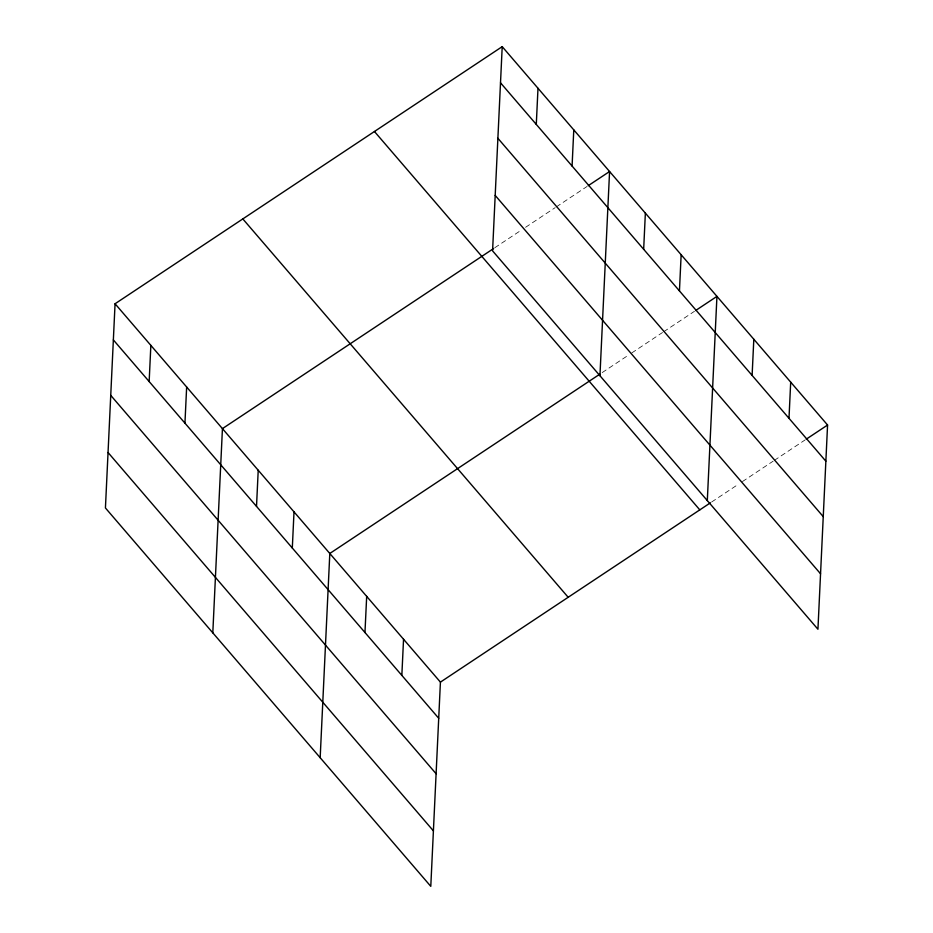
<?xml version="1.0" encoding="UTF-8"?>
<svg xmlns="http://www.w3.org/2000/svg" width="933" height="933" viewBox="0 0 933 933"><rect width="100%" height="100%" fill="white"/><g stroke="black" fill="none" stroke-linecap="round" stroke-linejoin="round"><path stroke-width="0.7" stroke-dasharray="4.67 3.5" d="M494.828 247.712L522.037 229.646M525.582 227.29L555.158 207.651M556.348 206.869L587.102 186.437M602.193 372.582L629.402 354.517M631.769 352.942L662.523 332.51M663.713 331.728L694.467 311.307M711.634 502.012L738.843 483.947M742.4 481.591L773.154 461.159M774.332 460.377L805.086 439.944"/><path stroke-width="1.4" d="M115.062 303.761L105.429 507.972L430.789 886.35L440.423 682.128L115.062 303.761L502.211 46.65L827.571 425.028L817.938 629.239L492.577 250.872L502.211 46.65M149.152 381.539L150.854 345.385M184.944 423.15L186.647 386.997M212.806 632.842L222.439 428.62L493.65 248.505M256.517 506.397L258.219 470.244M292.309 548.021L294.012 511.867M320.171 757.701L329.804 553.479L599.837 374.156M364.966 632.527L366.681 596.362M401.843 675.399L403.546 639.245M536.288 124.427L537.991 88.273M572.081 166.051L573.783 129.897M599.942 375.731L609.576 171.509L588.28 185.655M643.665 249.286L645.368 213.132M679.446 290.909L681.148 254.756M707.307 500.589L716.941 296.379L695.656 310.514M752.115 375.416L753.817 339.262M788.991 418.299L790.694 382.145M440.423 682.128L710.456 502.794M806.275 439.163L827.571 425.028M500.508 82.804L825.857 461.182M497.884 138.271L823.244 516.637M495.19 195.405L820.55 573.783M374.448 131.495L699.808 509.873M242.825 218.917L568.185 597.283M113.36 339.915L438.72 718.282M110.747 395.37L436.108 773.749M108.053 452.517L433.413 830.883"/></g></svg>
